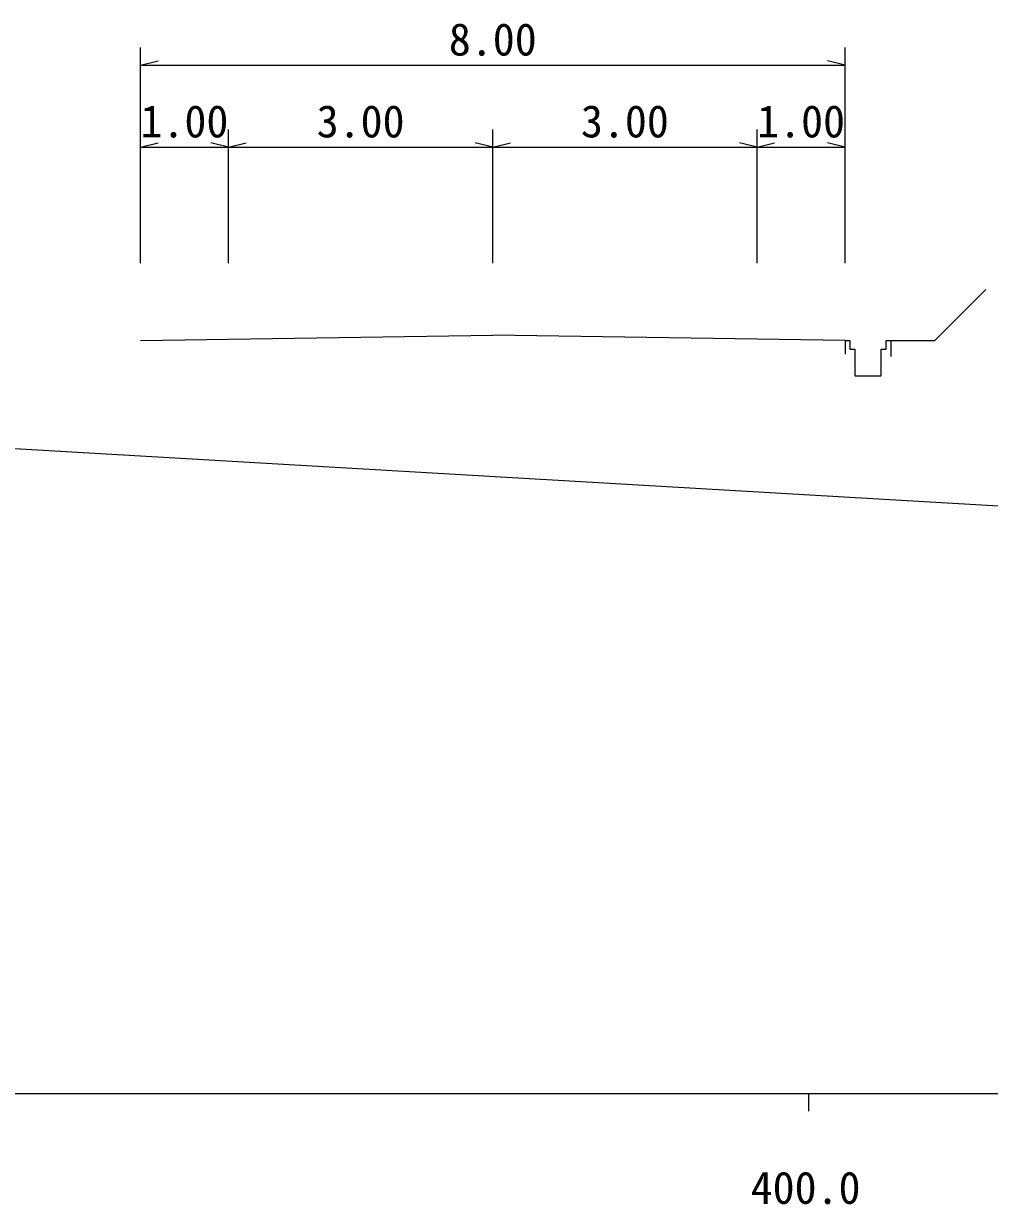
# Model space of a CAD drawing. Units: millimetres on the paper, enlarged 1000 times, with parts at other scales. Extents: x 40000 to 680000, y 20000 to 380000.
# Drawn here: x 423459 to 478276, y 198715 to 265695 of the extents above; entities that cross this region are included whole.
import ezdxf
from ezdxf.enums import TextEntityAlignment as Align

# ---------------------------------------------------------------- set-up
doc = ezdxf.new("R2010")
doc.units = ezdxf.units.MM
doc.header["$LTSCALE"] = 1000
for name, color, linetype, lineweight in [('M-BGD', 7, 'Continuous', 13), ('M-STR-HTXT', 7, 'Continuous', 13), ('M-TTL-BAND', 7, 'Continuous', 25)]:
    doc.layers.add(name, color=color, linetype=linetype, lineweight=lineweight)
doc.styles.add('ＭＳ ゴシック', font='')
doc.styles.get('ＭＳ ゴシック').set_extended_font_data('MS Gothic')

msp = doc.modelspace()

# ---------------------------------------------------------------- linework, layer by layer
at = {"layer": 'M-BGD'}
for p, q in [((430088, 252101), (430088, 264335)), ((470088, 252101), (470088, 264335)), ((430088, 263335), (431088, 263585)), ((430088, 263335), (470088, 263335)), ((470088, 263335), (469088, 263585)), ((430088, 252101), (430088, 259690)), ((435088, 252101), (435088, 259690)), ((435088, 256784), (435088, 259690)), ((450088, 252101), (450088, 259690)), ((450088, 256784), (450088, 259690)), ((465088, 252101), (465088, 259690)), ((465088, 252101), (465088, 259690)), ((470088, 252101), (470088, 259690)), ((430088, 258690), (431088, 258940)), ((430088, 258690), (435088, 258690)), ((435088, 258690), (434088, 258940)), ((435088, 258690), (436088, 258940)), ((435088, 258690), (450088, 258690)), ((450088, 258690), (449088, 258940)), ((450088, 258690), (451088, 258940)), ((450088, 258690), (465088, 258690)), ((465088, 258690), (464088, 258940)), ((465088, 258690), (466088, 258940)), ((465088, 258690), (470088, 258690)), ((470088, 258690), (469088, 258940)), ((475188, 247723), (478078, 250613)), ((430088, 247723), (450088, 248023)), ((470088, 247723), (450088, 248023)), ((470088, 247723), (470363, 247723)), ((470088, 247723), (470088, 246952)), ((470363, 247723), (470363, 247223)), ((470363, 247223), (470638, 247223)), ((470638, 247223), (470638, 245723)), ((472138, 245723), (472138, 247223)), ((472138, 247223), (472413, 247223)), ((472413, 247223), (472413, 247723)), ((472413, 247723), (472688, 247723)), ((472688, 247723), (475188, 247723)), ((472688, 247723), (472688, 246809)), ((470638, 245723), (472138, 245723))]:
    msp.add_line(p, q, dxfattribs=at)
at = {"layer": 'M-STR-HTXT'}
msp.add_line((280947, 249837), (570807, 232992), dxfattribs=at)
at = {"layer": 'M-TTL-BAND'}
for p, q in [((40000, 205000), (579000, 205000)), ((468000, 205000), (468000, 204000))]:
    msp.add_line(p, q, dxfattribs=at)

# ---------------------------------------------------------------- texts
at = {"layer": 'M-BGD', "style": 'ＭＳ ゴシック'}
for s, p in [('8.00', (450088, 263335)), ('1.00', (432588, 258690)), ('3.00', (442588, 258690)), ('3.00', (457588, 258690)), ('1.00', (467588, 258690))]:
    msp.add_text(s, height=1833, dxfattribs=at).set_placement(p, align=Align.BOTTOM_CENTER)
at = {"layer": 'M-TTL-BAND', "style": 'ＭＳ ゴシック'}
msp.add_text('400.0', height=1833, dxfattribs=at).set_placement((467844, 198195), align=Align.BOTTOM_CENTER)

doc.saveas('drawing.dxf')
